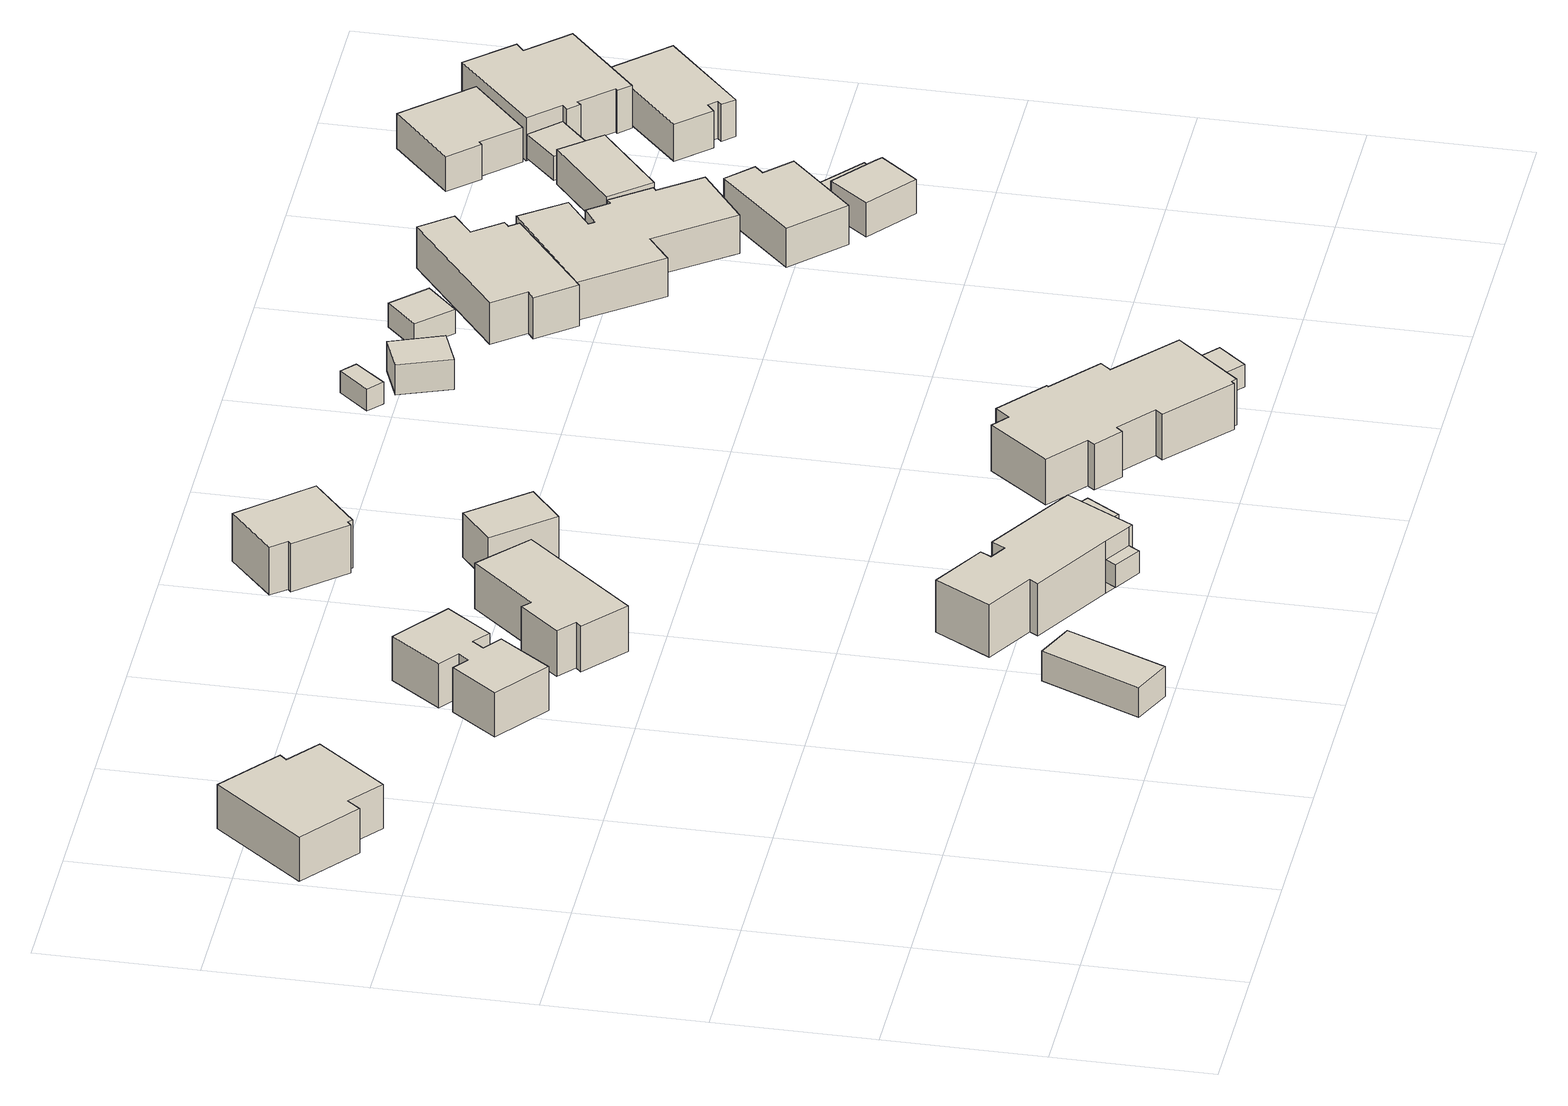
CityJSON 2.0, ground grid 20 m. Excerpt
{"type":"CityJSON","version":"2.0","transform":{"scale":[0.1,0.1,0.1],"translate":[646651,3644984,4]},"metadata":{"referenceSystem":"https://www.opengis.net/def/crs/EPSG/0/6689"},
"CityObjects":{
"building1":{"type":"Building","attributes":{"class":"3001","usage":"411","yearOfConstruction":2021,"measuredHeight":7.4,"storeysAboveGround":1,"storeysBelowGround":0,"RiverFloodingRiskAttribute.description":"1","RiverFloodingRiskAttribute.rank":"1","RiverFloodingRiskAttribute.depth":0.35,"RiverFloodingRiskAttribute.adminType":"1","RiverFloodingRiskAttribute.scale":"1","RiverFloodingRiskAttribute.duration":62.6,"HighTideRiskAttribute.description":"1","HighTideRiskAttribute.rankOrg":"4","HighTideRiskAttribute.depth":2.71,"BuildingDetailAttribute.totalFloorArea":140,"BuildingDetailAttribute.buildingFootprintArea":140,"BuildingDetailAttribute.buildingStructureType":"601","BuildingDetailAttribute.buildingStructureOrgType":"601","BuildingDetailAttribute.urbanPlanType":"21","BuildingDetailAttribute.majorUsage":"411","BuildingDetailAttribute.orgUsage2":"4111","BuildingDetailAttribute.surveyYear":2022,"BuildingIDAttribute.prefecture":"43","BuildingIDAttribute.city":"43206"},"geometry":[{"type":"Solid","lod":"1","boundaries":[[[[0,1,2,3,4,5,6,7]],[[6,8,9,7]],[[5,10,8,6]],[[4,11,10,5]],[[3,12,11,4]],[[2,13,12,3]],[[1,14,13,2]],[[0,15,14,1]],[[7,9,15,0]],[[8,10,11,12,13,14,15,9]]]]}]},
"building2":{"type":"Building","attributes":{"対照番号":"32032","class":"3001","usage":"401","yearOfConstruction":2000,"measuredHeight":4.4,"storeysAboveGround":1,"storeysBelowGround":0,"RiverFloodingRiskAttribute.description":"1","RiverFloodingRiskAttribute.rank":"2","RiverFloodingRiskAttribute.depth":0.8,"RiverFloodingRiskAttribute.adminType":"1","RiverFloodingRiskAttribute.scale":"1","RiverFloodingRiskAttribute.duration":62.8,"HighTideRiskAttribute.description":"1","HighTideRiskAttribute.rankOrg":"4","HighTideRiskAttribute.depth":2.76,"BuildingDetailAttribute.totalFloorArea":74,"BuildingDetailAttribute.buildingFootprintArea":74,"BuildingDetailAttribute.buildingStructureType":"604","BuildingDetailAttribute.buildingStructureOrgType":"604","BuildingDetailAttribute.urbanPlanType":"21","BuildingDetailAttribute.majorUsage":"401","BuildingDetailAttribute.orgUsage2":"4011","BuildingDetailAttribute.surveyYear":2022,"BuildingIDAttribute.prefecture":"43","BuildingIDAttribute.city":"43206"},"geometry":[{"type":"Solid","lod":"1","boundaries":[[[[16,17,18,19]],[[18,20,21,19]],[[17,22,20,18]],[[16,23,22,17]],[[19,21,23,16]],[[20,22,23,21]]]]}]},
"building3":{"type":"Building","attributes":{"class":"3001","usage":"461","yearOfConstruction":"0001","measuredHeight":15.1,"storeysAboveGround":9999,"storeysBelowGround":9999,"RiverFloodingRiskAttribute.description":"1","RiverFloodingRiskAttribute.rank":"3","RiverFloodingRiskAttribute.depth":3.3,"RiverFloodingRiskAttribute.adminType":"1","RiverFloodingRiskAttribute.scale":"2","RiverFloodingRiskAttribute.duration":29.6,"HighTideRiskAttribute.description":"1","HighTideRiskAttribute.rankOrg":"4","HighTideRiskAttribute.depth":1.79,"BuildingDetailAttribute.totalFloorArea":-9999,"BuildingDetailAttribute.buildingFootprintArea":-9999,"BuildingDetailAttribute.buildingStructureType":"611","BuildingDetailAttribute.buildingStructureOrgType":"611","BuildingDetailAttribute.urbanPlanType":"21","BuildingDetailAttribute.majorUsage":"461","BuildingDetailAttribute.orgUsage2":"9999","BuildingDetailAttribute.surveyYear":"0001","BuildingIDAttribute.prefecture":"43","BuildingIDAttribute.city":"43206"},"geometry":[{"type":"Solid","lod":"1","boundaries":[[[[24,25,26,27,28,29,30,31,32,33,34,35]],[[34,36,37,35]],[[33,38,36,34]],[[32,39,38,33]],[[31,40,39,32]],[[30,41,40,31]],[[29,42,41,30]],[[28,43,42,29]],[[27,44,43,28]],[[26,45,44,27]],[[25,46,45,26]],[[24,47,46,25]],[[35,37,47,24]],[[36,38,39,40,41,42,43,44,45,46,47,37]]]]}]},
"building4":{"type":"Building","attributes":{"対照番号":"32075","class":"3001","usage":"422","yearOfConstruction":1868,"measuredHeight":12.1,"storeysAboveGround":1,"storeysBelowGround":0,"RiverFloodingRiskAttribute.description":"1","RiverFloodingRiskAttribute.rank":"1","RiverFloodingRiskAttribute.depth":0.28,"RiverFloodingRiskAttribute.adminType":"1","RiverFloodingRiskAttribute.scale":"1","RiverFloodingRiskAttribute.duration":61.8,"HighTideRiskAttribute.description":"1","HighTideRiskAttribute.rankOrg":"4","HighTideRiskAttribute.depth":2.36,"BuildingDetailAttribute.totalFloorArea":142,"BuildingDetailAttribute.buildingFootprintArea":142,"BuildingDetailAttribute.buildingStructureType":"601","BuildingDetailAttribute.buildingStructureOrgType":"601","BuildingDetailAttribute.urbanPlanType":"21","BuildingDetailAttribute.majorUsage":"422","BuildingDetailAttribute.orgUsage2":"4223","BuildingDetailAttribute.surveyYear":2022,"BuildingIDAttribute.prefecture":"43","BuildingIDAttribute.city":"43206"},"geometry":[{"type":"Solid","lod":"1","boundaries":[[[[48,49,50,51,52,53,54,55]],[[54,56,57,55]],[[53,58,56,54]],[[52,59,58,53]],[[51,60,59,52]],[[50,61,60,51]],[[49,62,61,50]],[[48,63,62,49]],[[55,57,63,48]],[[56,58,59,60,61,62,63,57]]]]}]},
"building5":{"type":"Building","attributes":{"対照番号":"32033","class":"3001","usage":"413","yearOfConstruction":1986,"measuredHeight":9.6,"storeysAboveGround":2,"storeysBelowGround":0,"RiverFloodingRiskAttribute.description":"1","RiverFloodingRiskAttribute.rank":"2","RiverFloodingRiskAttribute.depth":0.91,"RiverFloodingRiskAttribute.adminType":"1","RiverFloodingRiskAttribute.scale":"1","RiverFloodingRiskAttribute.duration":25.4,"HighTideRiskAttribute.description":"1","HighTideRiskAttribute.rankOrg":"4","HighTideRiskAttribute.depth":1.57,"BuildingDetailAttribute.totalFloorArea":196,"BuildingDetailAttribute.buildingFootprintArea":147,"BuildingDetailAttribute.buildingStructureType":"601","BuildingDetailAttribute.buildingStructureOrgType":"601","BuildingDetailAttribute.urbanPlanType":"21","BuildingDetailAttribute.majorUsage":"413","BuildingDetailAttribute.orgUsage2":"4131","BuildingDetailAttribute.surveyYear":2022,"BuildingIDAttribute.prefecture":"43","BuildingIDAttribute.city":"43206"},"geometry":[{"type":"Solid","lod":"1","boundaries":[[[[64,65,66,67,68,69,70,71,72,73,74,75]],[[74,76,77,75]],[[73,78,76,74]],[[72,79,78,73]],[[71,80,79,72]],[[70,81,80,71]],[[69,82,81,70]],[[68,83,82,69]],[[67,84,83,68]],[[66,85,84,67]],[[65,86,85,66]],[[64,87,86,65]],[[75,77,87,64]],[[76,78,79,80,81,82,83,84,85,86,87,77]]]]}]},
"building6":{"type":"Building","attributes":{"class":"3003","usage":"461","yearOfConstruction":"0001","measuredHeight":-9999,"storeysAboveGround":9999,"storeysBelowGround":9999,"RiverFloodingRiskAttribute.description":"1","RiverFloodingRiskAttribute.rank":"3","RiverFloodingRiskAttribute.depth":3.44,"RiverFloodingRiskAttribute.adminType":"1","RiverFloodingRiskAttribute.scale":"2","RiverFloodingRiskAttribute.duration":25.4,"HighTideRiskAttribute.description":"1","HighTideRiskAttribute.rankOrg":"4","HighTideRiskAttribute.depth":1.72,"BuildingDetailAttribute.totalFloorArea":-9999,"BuildingDetailAttribute.buildingFootprintArea":-9999,"BuildingDetailAttribute.buildingStructureType":"611","BuildingDetailAttribute.buildingStructureOrgType":"611","BuildingDetailAttribute.urbanPlanType":"21","BuildingDetailAttribute.majorUsage":"461","BuildingDetailAttribute.orgUsage2":"9999","BuildingDetailAttribute.surveyYear":"0001","BuildingIDAttribute.prefecture":"43","BuildingIDAttribute.city":"43206"},"geometry":[{"type":"Solid","lod":"1","boundaries":[[[[88,89,90,91]],[[90,92,93,91]],[[89,94,92,90]],[[88,95,94,89]],[[91,93,95,88]],[[92,94,95,93]]]]}]},
"building7":{"type":"Building","attributes":{"対照番号":"32039","class":"3001","usage":"413","yearOfConstruction":1988,"measuredHeight":3.6,"storeysAboveGround":1,"storeysBelowGround":0,"RiverFloodingRiskAttribute.description":"1","RiverFloodingRiskAttribute.rank":"3","RiverFloodingRiskAttribute.depth":3.42,"RiverFloodingRiskAttribute.adminType":"1","RiverFloodingRiskAttribute.scale":"2","RiverFloodingRiskAttribute.duration":25.4,"HighTideRiskAttribute.description":"1","HighTideRiskAttribute.rankOrg":"4","HighTideRiskAttribute.depth":1.76,"BuildingDetailAttribute.totalFloorArea":24,"BuildingDetailAttribute.buildingFootprintArea":24,"BuildingDetailAttribute.buildingStructureType":"604","BuildingDetailAttribute.buildingStructureOrgType":"604","BuildingDetailAttribute.urbanPlanType":"21","BuildingDetailAttribute.majorUsage":"413","BuildingDetailAttribute.orgUsage2":"4131","BuildingDetailAttribute.surveyYear":2022,"BuildingIDAttribute.prefecture":"43","BuildingIDAttribute.city":"43206"},"geometry":[{"type":"Solid","lod":"1","boundaries":[[[[96,97,98,99]],[[98,100,101,99]],[[97,102,100,98]],[[96,103,102,97]],[[99,101,103,96]],[[100,102,103,101]]]]}]},
"building8":{"type":"Building","attributes":{"対照番号":"32076","class":"3001","usage":"411","yearOfConstruction":"0001","measuredHeight":6.5,"storeysAboveGround":1,"storeysBelowGround":0,"RiverFloodingRiskAttribute.description":"1","RiverFloodingRiskAttribute.rank":"3","RiverFloodingRiskAttribute.depth":3.85,"RiverFloodingRiskAttribute.adminType":"1","RiverFloodingRiskAttribute.scale":"2","RiverFloodingRiskAttribute.duration":27.5,"HighTideRiskAttribute.description":"1","HighTideRiskAttribute.rankOrg":"4","HighTideRiskAttribute.depth":2.25,"BuildingDetailAttribute.totalFloorArea":57,"BuildingDetailAttribute.buildingFootprintArea":57,"BuildingDetailAttribute.buildingStructureType":"601","BuildingDetailAttribute.buildingStructureOrgType":"601","BuildingDetailAttribute.urbanPlanType":"21","BuildingDetailAttribute.majorUsage":"411","BuildingDetailAttribute.orgUsage2":"4111","BuildingDetailAttribute.surveyYear":2022,"BuildingIDAttribute.prefecture":"43","BuildingIDAttribute.city":"43206"},"geometry":[{"type":"Solid","lod":"1","boundaries":[[[[104,105,106,107]],[[106,108,109,107]],[[105,110,108,106]],[[104,111,110,105]],[[107,109,111,104]],[[108,110,111,109]]]]}]},
"building9":{"type":"Building","attributes":{"対照番号":"32066","class":"3001","usage":"411","yearOfConstruction":1998,"measuredHeight":8.8,"storeysAboveGround":2,"storeysBelowGround":0,"RiverFloodingRiskAttribute.description":"1","RiverFloodingRiskAttribute.rank":"1","RiverFloodingRiskAttribute.depth":0.15,"RiverFloodingRiskAttribute.adminType":"1","RiverFloodingRiskAttribute.scale":"1","RiverFloodingRiskAttribute.duration":61.3,"HighTideRiskAttribute.description":"1","HighTideRiskAttribute.rankOrg":"4","HighTideRiskAttribute.depth":2.01,"BuildingDetailAttribute.totalFloorArea":134,"BuildingDetailAttribute.buildingFootprintArea":68,"BuildingDetailAttribute.buildingStructureType":"601","BuildingDetailAttribute.buildingStructureOrgType":"601","BuildingDetailAttribute.urbanPlanType":"21","BuildingDetailAttribute.majorUsage":"411","BuildingDetailAttribute.orgUsage2":"4111","BuildingDetailAttribute.surveyYear":2022,"BuildingIDAttribute.prefecture":"43","BuildingIDAttribute.city":"43206"},"geometry":[{"type":"Solid","lod":"1","boundaries":[[[[112,113,114,115,116,117,118,119]],[[118,120,121,119]],[[117,122,120,118]],[[116,123,122,117]],[[115,124,123,116]],[[114,125,124,115]],[[113,126,125,114]],[[112,127,126,113]],[[119,121,127,112]],[[120,122,123,124,125,126,127,121]]]]}]},
"building10":{"type":"Building","attributes":{"対照番号":"32029","class":"3001","usage":"411","yearOfConstruction":1951,"measuredHeight":8,"storeysAboveGround":2,"storeysBelowGround":0,"RiverFloodingRiskAttribute.description":"1","RiverFloodingRiskAttribute.rank":"2","RiverFloodingRiskAttribute.depth":0.7,"RiverFloodingRiskAttribute.adminType":"1","RiverFloodingRiskAttribute.scale":"1","RiverFloodingRiskAttribute.duration":29.8,"HighTideRiskAttribute.description":"1","HighTideRiskAttribute.rankOrg":"4","HighTideRiskAttribute.depth":1.67,"BuildingDetailAttribute.totalFloorArea":494,"BuildingDetailAttribute.buildingFootprintArea":329,"BuildingDetailAttribute.buildingStructureType":"601","BuildingDetailAttribute.buildingStructureOrgType":"601","BuildingDetailAttribute.urbanPlanType":"21","BuildingDetailAttribute.majorUsage":"411","BuildingDetailAttribute.orgUsage2":"4111","BuildingDetailAttribute.surveyYear":2022,"BuildingIDAttribute.prefecture":"43","BuildingIDAttribute.city":"43206"},"geometry":[{"type":"Solid","lod":"1","boundaries":[[[[128,129,130,131,132,133,134,135,136,137,138,139,140,141,142,143,144,145]],[[144,146,147,145]],[[143,148,146,144]],[[142,149,148,143]],[[141,150,149,142]],[[140,151,150,141]],[[139,152,151,140]],[[138,153,152,139]],[[137,154,153,138]],[[136,155,154,137]],[[135,156,155,136]],[[134,157,156,135]],[[133,158,157,134]],[[132,159,158,133]],[[131,160,159,132]],[[130,161,160,131]],[[129,162,161,130]],[[128,163,162,129]],[[145,147,163,128]],[[146,148,149,150,151,152,153,154,155,156,157,158,159,160,161,162,163,147]]]]}]},
"building11":{"type":"Building","attributes":{"対照番号":"32038","class":"3001","usage":"411","yearOfConstruction":"0001","measuredHeight":-9999,"storeysAboveGround":1,"storeysBelowGround":0,"RiverFloodingRiskAttribute.description":"1","RiverFloodingRiskAttribute.rank":"3","RiverFloodingRiskAttribute.depth":3.4,"RiverFloodingRiskAttribute.adminType":"1","RiverFloodingRiskAttribute.scale":"2","RiverFloodingRiskAttribute.duration":29.8,"HighTideRiskAttribute.description":"1","HighTideRiskAttribute.rankOrg":"4","HighTideRiskAttribute.depth":1.51,"BuildingDetailAttribute.totalFloorArea":14,"BuildingDetailAttribute.buildingFootprintArea":14,"BuildingDetailAttribute.buildingStructureType":"601","BuildingDetailAttribute.buildingStructureOrgType":"601","BuildingDetailAttribute.urbanPlanType":"21","BuildingDetailAttribute.majorUsage":"411","BuildingDetailAttribute.orgUsage2":"4111","BuildingDetailAttribute.surveyYear":2022,"BuildingIDAttribute.prefecture":"43","BuildingIDAttribute.city":"43206"},"geometry":[{"type":"Solid","lod":"1","boundaries":[[[[164,165,166,167]],[[166,168,169,167]],[[165,170,168,166]],[[164,171,170,165]],[[167,169,171,164]],[[168,170,171,169]]]]}]},
"building12":{"type":"Building","attributes":{"class":"3003","usage":"461","yearOfConstruction":"0001","measuredHeight":-9999,"storeysAboveGround":9999,"storeysBelowGround":9999,"RiverFloodingRiskAttribute.description":"1","RiverFloodingRiskAttribute.rank":"3","RiverFloodingRiskAttribute.depth":3.02,"RiverFloodingRiskAttribute.adminType":"1","RiverFloodingRiskAttribute.scale":"2","RiverFloodingRiskAttribute.duration":24.4,"HighTideRiskAttribute.description":"1","HighTideRiskAttribute.rankOrg":"4","HighTideRiskAttribute.depth":1.83,"BuildingDetailAttribute.totalFloorArea":-9999,"BuildingDetailAttribute.buildingFootprintArea":-9999,"BuildingDetailAttribute.buildingStructureType":"611","BuildingDetailAttribute.buildingStructureOrgType":"611","BuildingDetailAttribute.urbanPlanType":"21","BuildingDetailAttribute.majorUsage":"461","BuildingDetailAttribute.orgUsage2":"9999","BuildingDetailAttribute.surveyYear":"0001","BuildingIDAttribute.prefecture":"43","BuildingIDAttribute.city":"43206"},"geometry":[{"type":"Solid","lod":"1","boundaries":[[[[172,173,174,175]],[[174,176,177,175]],[[173,178,176,174]],[[172,179,178,173]],[[175,177,179,172]],[[176,178,179,177]]]]}]},
"building13":{"type":"Building","attributes":{"対照番号":"32072","class":"3001","usage":"411","yearOfConstruction":"0001","measuredHeight":4.6,"storeysAboveGround":1,"storeysBelowGround":0,"RiverFloodingRiskAttribute.description":"1","RiverFloodingRiskAttribute.rank":"3","RiverFloodingRiskAttribute.depth":3.31,"RiverFloodingRiskAttribute.adminType":"1","RiverFloodingRiskAttribute.scale":"2","RiverFloodingRiskAttribute.duration":28.1,"HighTideRiskAttribute.description":"1","HighTideRiskAttribute.rankOrg":"4","HighTideRiskAttribute.depth":1.99,"BuildingDetailAttribute.totalFloorArea":36,"BuildingDetailAttribute.buildingFootprintArea":36,"BuildingDetailAttribute.buildingStructureType":"601","BuildingDetailAttribute.buildingStructureOrgType":"601","BuildingDetailAttribute.urbanPlanType":"21","BuildingDetailAttribute.majorUsage":"411","BuildingDetailAttribute.orgUsage2":"4111","BuildingDetailAttribute.surveyYear":2022,"BuildingIDAttribute.prefecture":"43","BuildingIDAttribute.city":"43206"},"geometry":[{"type":"Solid","lod":"1","boundaries":[[[[180,181,182,183]],[[182,184,185,183]],[[181,186,184,182]],[[180,187,186,181]],[[183,185,187,180]],[[184,186,187,185]]]]}]},
"building14":{"type":"Building","attributes":{"class":"3001","usage":"461","yearOfConstruction":"0001","measuredHeight":3.7,"storeysAboveGround":9999,"storeysBelowGround":9999,"RiverFloodingRiskAttribute.description":"1","RiverFloodingRiskAttribute.rank":"3","RiverFloodingRiskAttribute.depth":3.43,"RiverFloodingRiskAttribute.adminType":"1","RiverFloodingRiskAttribute.scale":"2","RiverFloodingRiskAttribute.duration":24.4,"HighTideRiskAttribute.description":"1","HighTideRiskAttribute.rankOrg":"4","HighTideRiskAttribute.depth":1.89,"BuildingDetailAttribute.totalFloorArea":-9999,"BuildingDetailAttribute.buildingFootprintArea":-9999,"BuildingDetailAttribute.buildingStructureType":"611","BuildingDetailAttribute.buildingStructureOrgType":"611","BuildingDetailAttribute.urbanPlanType":"21","BuildingDetailAttribute.majorUsage":"461","BuildingDetailAttribute.orgUsage2":"9999","BuildingDetailAttribute.surveyYear":"0001","BuildingIDAttribute.prefecture":"43","BuildingIDAttribute.city":"43206"},"geometry":[{"type":"Solid","lod":"1","boundaries":[[[[188,189,190,191]],[[190,192,193,191]],[[189,194,192,190]],[[188,195,194,189]],[[191,193,195,188]],[[192,194,195,193]]]]}]},
"building15":{"type":"Building","attributes":{"対照番号":"32065","class":"3001","usage":"411","yearOfConstruction":1928,"measuredHeight":7.2,"storeysAboveGround":1,"storeysBelowGround":0,"RiverFloodingRiskAttribute.description":"1","RiverFloodingRiskAttribute.rank":"3","RiverFloodingRiskAttribute.depth":3.45,"RiverFloodingRiskAttribute.adminType":"1","RiverFloodingRiskAttribute.scale":"2","RiverFloodingRiskAttribute.duration":28.1,"HighTideRiskAttribute.description":"1","HighTideRiskAttribute.rankOrg":"4","HighTideRiskAttribute.depth":1.94,"BuildingDetailAttribute.totalFloorArea":185,"BuildingDetailAttribute.buildingFootprintArea":185,"BuildingDetailAttribute.buildingStructureType":"601","BuildingDetailAttribute.buildingStructureOrgType":"601","BuildingDetailAttribute.urbanPlanType":"21","BuildingDetailAttribute.majorUsage":"411","BuildingDetailAttribute.orgUsage2":"4111","BuildingDetailAttribute.surveyYear":2022,"BuildingIDAttribute.prefecture":"43","BuildingIDAttribute.city":"43206"},"geometry":[{"type":"Solid","lod":"1","boundaries":[[[[196,197,198,199,200,201,202,203,204,205]],[[204,206,207,205]],[[203,208,206,204]],[[202,209,208,203]],[[201,210,209,202]],[[200,211,210,201]],[[199,212,211,200]],[[198,213,212,199]],[[197,214,213,198]],[[196,215,214,197]],[[205,207,215,196]],[[206,208,209,210,211,212,213,214,215,207]]]]}]},
"building16":{"type":"Building","attributes":{"対照番号":"32062","class":"3001","usage":"411","yearOfConstruction":1929,"measuredHeight":6.7,"storeysAboveGround":2,"storeysBelowGround":0,"RiverFloodingRiskAttribute.description":"1","RiverFloodingRiskAttribute.rank":"3","RiverFloodingRiskAttribute.depth":3.17,"RiverFloodingRiskAttribute.adminType":"1","RiverFloodingRiskAttribute.scale":"2","RiverFloodingRiskAttribute.duration":19.7,"HighTideRiskAttribute.description":"1","HighTideRiskAttribute.rankOrg":"4","HighTideRiskAttribute.depth":1.18,"BuildingDetailAttribute.totalFloorArea":417,"BuildingDetailAttribute.buildingFootprintArea":278,"BuildingDetailAttribute.buildingStructureType":"601","BuildingDetailAttribute.buildingStructureOrgType":"601","BuildingDetailAttribute.urbanPlanType":"21","BuildingDetailAttribute.majorUsage":"411","BuildingDetailAttribute.orgUsage2":"4111","BuildingDetailAttribute.surveyYear":2022,"BuildingIDAttribute.prefecture":"43","BuildingIDAttribute.city":"43206"},"geometry":[{"type":"Solid","lod":"1","boundaries":[[[[216,217,218,219,220,221,222,223,224,225,226,227,228,229]],[[228,230,231,229]],[[227,232,230,228]],[[226,233,232,227]],[[225,234,233,226]],[[224,235,234,225]],[[223,236,235,224]],[[222,237,236,223]],[[221,238,237,222]],[[220,239,238,221]],[[219,240,239,220]],[[218,241,240,219]],[[217,242,241,218]],[[216,243,242,217]],[[229,231,243,216]],[[230,232,233,234,235,236,237,238,239,240,241,242,243,231]]]]}]},
"building17":{"type":"Building","attributes":{"対照番号":"32059","class":"3001","usage":"411","yearOfConstruction":1971,"measuredHeight":6.9,"storeysAboveGround":2,"storeysBelowGround":0,"RiverFloodingRiskAttribute.description":"1","RiverFloodingRiskAttribute.rank":"3","RiverFloodingRiskAttribute.depth":3.65,"RiverFloodingRiskAttribute.adminType":"1","RiverFloodingRiskAttribute.scale":"2","RiverFloodingRiskAttribute.duration":25.4,"HighTideRiskAttribute.description":"1","HighTideRiskAttribute.rankOrg":"4","HighTideRiskAttribute.depth":1.52,"BuildingDetailAttribute.totalFloorArea":160,"BuildingDetailAttribute.buildingFootprintArea":106,"BuildingDetailAttribute.buildingStructureType":"601","BuildingDetailAttribute.buildingStructureOrgType":"601","BuildingDetailAttribute.urbanPlanType":"21","BuildingDetailAttribute.majorUsage":"411","BuildingDetailAttribute.orgUsage2":"4111","BuildingDetailAttribute.surveyYear":2022,"BuildingIDAttribute.prefecture":"43","BuildingIDAttribute.city":"43206"},"geometry":[{"type":"Solid","lod":"1","boundaries":[[[[244,245,246,247,248,249]],[[248,250,251,249]],[[247,252,250,248]],[[246,253,252,247]],[[245,254,253,246]],[[244,255,254,245]],[[249,251,255,244]],[[250,252,253,254,255,251]]]]}]},
"building18":{"type":"Building","attributes":{"対照番号":"32060","class":"3001","usage":"411","yearOfConstruction":1975,"measuredHeight":5.5,"storeysAboveGround":1,"storeysBelowGround":0,"RiverFloodingRiskAttribute.description":"1","RiverFloodingRiskAttribute.rank":"3","RiverFloodingRiskAttribute.depth":3.5,"RiverFloodingRiskAttribute.adminType":"1","RiverFloodingRiskAttribute.scale":"2","RiverFloodingRiskAttribute.duration":25.4,"HighTideRiskAttribute.description":"1","HighTideRiskAttribute.rankOrg":"4","HighTideRiskAttribute.depth":1.52,"BuildingDetailAttribute.totalFloorArea":38,"BuildingDetailAttribute.buildingFootprintArea":38,"BuildingDetailAttribute.buildingStructureType":"601","BuildingDetailAttribute.buildingStructureOrgType":"601","BuildingDetailAttribute.urbanPlanType":"21","BuildingDetailAttribute.majorUsage":"411","BuildingDetailAttribute.orgUsage2":"4111","BuildingDetailAttribute.surveyYear":2022,"BuildingIDAttribute.prefecture":"43","BuildingIDAttribute.city":"43206"},"geometry":[{"type":"Solid","lod":"1","boundaries":[[[[256,257,258,259,260]],[[259,261,262,260]],[[258,263,261,259]],[[257,264,263,258]],[[256,265,264,257]],[[260,262,265,256]],[[261,263,264,265,262]]]]}]},
"building19":{"type":"Building","attributes":{"class":"3003","usage":"461","yearOfConstruction":"0001","measuredHeight":-9999,"storeysAboveGround":9999,"storeysBelowGround":9999,"RiverFloodingRiskAttribute.description":"1","RiverFloodingRiskAttribute.rank":"3","RiverFloodingRiskAttribute.depth":3.24,"RiverFloodingRiskAttribute.adminType":"1","RiverFloodingRiskAttribute.scale":"2","RiverFloodingRiskAttribute.duration":25.4,"HighTideRiskAttribute.description":"1","HighTideRiskAttribute.rankOrg":"4","HighTideRiskAttribute.depth":1.52,"BuildingDetailAttribute.totalFloorArea":-9999,"BuildingDetailAttribute.buildingFootprintArea":-9999,"BuildingDetailAttribute.buildingStructureType":"611","BuildingDetailAttribute.buildingStructureOrgType":"611","BuildingDetailAttribute.urbanPlanType":"21","BuildingDetailAttribute.majorUsage":"461","BuildingDetailAttribute.orgUsage2":"9999","BuildingDetailAttribute.surveyYear":"0001","BuildingIDAttribute.prefecture":"43","BuildingIDAttribute.city":"43206"},"geometry":[{"type":"Solid","lod":"1","boundaries":[[[[266,267,268,269]],[[268,270,271,269]],[[267,272,270,268]],[[266,273,272,267]],[[269,271,273,266]],[[270,272,273,271]]]]}]},
"building20":{"type":"Building","attributes":{"class":"3001","usage":"411","yearOfConstruction":1978,"measuredHeight":5.2,"storeysAboveGround":1,"storeysBelowGround":0,"RiverFloodingRiskAttribute.description":"1","RiverFloodingRiskAttribute.rank":"2","RiverFloodingRiskAttribute.depth":2.74,"RiverFloodingRiskAttribute.adminType":"1","RiverFloodingRiskAttribute.scale":"2","RiverFloodingRiskAttribute.duration":19.7,"HighTideRiskAttribute.description":"1","HighTideRiskAttribute.rankOrg":"3","HighTideRiskAttribute.depth":0.94,"BuildingDetailAttribute.totalFloorArea":57,"BuildingDetailAttribute.buildingFootprintArea":57,"BuildingDetailAttribute.buildingStructureType":"604","BuildingDetailAttribute.buildingStructureOrgType":"604","BuildingDetailAttribute.urbanPlanType":"21","BuildingDetailAttribute.majorUsage":"411","BuildingDetailAttribute.orgUsage2":"4111","BuildingDetailAttribute.surveyYear":2022,"BuildingIDAttribute.prefecture":"43","BuildingIDAttribute.city":"43206"},"geometry":[{"type":"Solid","lod":"1","boundaries":[[[[274,275,276,277]],[[276,278,279,277]],[[275,280,278,276]],[[274,281,280,275]],[[277,279,281,274]],[[278,280,281,279]]]]}]},
"building21":{"type":"Building","attributes":{"対照番号":"32070","class":"3001","usage":"411","yearOfConstruction":1928,"measuredHeight":3.7,"storeysAboveGround":1,"storeysBelowGround":0,"RiverFloodingRiskAttribute.description":"1","RiverFloodingRiskAttribute.rank":"2","RiverFloodingRiskAttribute.depth":2.68,"RiverFloodingRiskAttribute.adminType":"1","RiverFloodingRiskAttribute.scale":"2","RiverFloodingRiskAttribute.duration":19.7,"HighTideRiskAttribute.description":"1","HighTideRiskAttribute.rankOrg":"3","HighTideRiskAttribute.depth":0.78,"BuildingDetailAttribute.totalFloorArea":29,"BuildingDetailAttribute.buildingFootprintArea":29,"BuildingDetailAttribute.buildingStructureType":"601","BuildingDetailAttribute.buildingStructureOrgType":"601","BuildingDetailAttribute.urbanPlanType":"21","BuildingDetailAttribute.majorUsage":"411","BuildingDetailAttribute.orgUsage2":"4111","BuildingDetailAttribute.surveyYear":2022,"BuildingIDAttribute.prefecture":"43","BuildingIDAttribute.city":"43206"},"geometry":[{"type":"Solid","lod":"1","boundaries":[[[[282,283,284,285]],[[284,286,287,285]],[[283,288,286,284]],[[282,289,288,283]],[[285,287,289,282]],[[286,288,289,287]]]]}]},
"building22":{"type":"Building","attributes":{"対照番号":"32068","class":"3001","usage":"411","yearOfConstruction":1928,"measuredHeight":5.7,"storeysAboveGround":1,"storeysBelowGround":0,"RiverFloodingRiskAttribute.description":"1","RiverFloodingRiskAttribute.rank":"2","RiverFloodingRiskAttribute.depth":2.66,"RiverFloodingRiskAttribute.adminType":"1","RiverFloodingRiskAttribute.scale":"2","RiverFloodingRiskAttribute.duration":21.2,"HighTideRiskAttribute.description":"1","HighTideRiskAttribute.rankOrg":"4","HighTideRiskAttribute.depth":1.35,"BuildingDetailAttribute.totalFloorArea":79,"BuildingDetailAttribute.buildingFootprintArea":79,"BuildingDetailAttribute.buildingStructureType":"601","BuildingDetailAttribute.buildingStructureOrgType":"601","BuildingDetailAttribute.urbanPlanType":"21","BuildingDetailAttribute.majorUsage":"411","BuildingDetailAttribute.orgUsage2":"4111","BuildingDetailAttribute.surveyYear":2022,"BuildingIDAttribute.prefecture":"43","BuildingIDAttribute.city":"43206"},"geometry":[{"type":"Solid","lod":"1","boundaries":[[[[290,291,292,293,294,295]],[[294,296,297,295]],[[293,298,296,294]],[[292,299,298,293]],[[291,300,299,292]],[[290,301,300,291]],[[295,297,301,290]],[[296,298,299,300,301,297]]]]}]},
"building23":{"type":"Building","attributes":{"対照番号":"32073","class":"3001","usage":"411","yearOfConstruction":1971,"measuredHeight":6.8,"storeysAboveGround":2,"storeysBelowGround":0,"RiverFloodingRiskAttribute.description":"1","RiverFloodingRiskAttribute.rank":"2","RiverFloodingRiskAttribute.depth":2.78,"RiverFloodingRiskAttribute.adminType":"1","RiverFloodingRiskAttribute.scale":"2","RiverFloodingRiskAttribute.duration":26.3,"HighTideRiskAttribute.description":"1","HighTideRiskAttribute.rankOrg":"4","HighTideRiskAttribute.depth":1.43,"BuildingDetailAttribute.totalFloorArea":180,"BuildingDetailAttribute.buildingFootprintArea":120,"BuildingDetailAttribute.buildingStructureType":"601","BuildingDetailAttribute.buildingStructureOrgType":"601","BuildingDetailAttribute.urbanPlanType":"21","BuildingDetailAttribute.majorUsage":"411","BuildingDetailAttribute.orgUsage2":"4111","BuildingDetailAttribute.surveyYear":2022,"BuildingIDAttribute.prefecture":"43","BuildingIDAttribute.city":"43206"},"geometry":[{"type":"Solid","lod":"1","boundaries":[[[[302,303,304,305,306,307,308,309]],[[308,310,311,309]],[[307,312,310,308]],[[306,313,312,307]],[[305,314,313,306]],[[304,315,314,305]],[[303,316,315,304]],[[302,317,316,303]],[[309,311,317,302]],[[310,312,313,314,315,316,317,311]]]]}]},
"building24":{"type":"Building","attributes":{"対照番号":"32071","class":"3001","usage":"411","yearOfConstruction":1928,"measuredHeight":7.5,"storeysAboveGround":1,"storeysBelowGround":0,"RiverFloodingRiskAttribute.description":"1","RiverFloodingRiskAttribute.rank":"2","RiverFloodingRiskAttribute.depth":2.85,"RiverFloodingRiskAttribute.adminType":"1","RiverFloodingRiskAttribute.scale":"2","RiverFloodingRiskAttribute.duration":63.2,"HighTideRiskAttribute.description":"1","HighTideRiskAttribute.rankOrg":"4","HighTideRiskAttribute.depth":1.01,"BuildingDetailAttribute.totalFloorArea":163,"BuildingDetailAttribute.buildingFootprintArea":163,"BuildingDetailAttribute.buildingStructureType":"601","BuildingDetailAttribute.buildingStructureOrgType":"601","BuildingDetailAttribute.urbanPlanType":"21","BuildingDetailAttribute.majorUsage":"411","BuildingDetailAttribute.orgUsage2":"4111","BuildingDetailAttribute.surveyYear":2022,"BuildingIDAttribute.prefecture":"43","BuildingIDAttribute.city":"43206"},"geometry":[{"type":"Solid","lod":"1","boundaries":[[[[318,319,320,321,322,323,324,325,326,327,328,329]],[[328,330,331,329]],[[327,332,330,328]],[[326,333,332,327]],[[325,334,333,326]],[[324,335,334,325]],[[323,336,335,324]],[[322,337,336,323]],[[321,338,337,322]],[[320,339,338,321]],[[319,340,339,320]],[[318,341,340,319]],[[329,331,341,318]],[[330,332,333,334,335,336,337,338,339,340,341,331]]]]}]}
},
"vertices":[
[161,967,9],[201,935,9],[130,847,9],[88,881,9],[74,864,9],[1,922,9],[94,1036,9],[169,976,9],[94,1036,70],[169,976,70],[1,922,70],[74,864,70],[88,881,70],[130,847,70],[201,935,70],[161,967,70],
[582,9,4],[532,31,4],[588,156,4],[637,135,4],[588,156,45],[637,135,45],[532,31,45],[582,9,45],
[454,782,19],[433,798,19],[422,784,19],[445,767,19],[397,702,19],[330,753,19],[374,811,19],[394,796,19],[404,809,19],[379,828,19],[427,892,19],[497,839,19],[427,892,80],[497,839,80],[379,828,80],[404,809,80],[394,796,80],[374,811,80],[330,753,80],[397,702,80],[445,767,80],[422,784,80],[433,798,80],[454,782,80],
[547,636,13],[494,682,13],[501,689,13],[479,708,13],[523,758,13],[534,748,13],[604,828,13],[666,773,13],[604,828,76],[666,773,76],[534,748,76],[523,758,76],[479,708,76],[501,689,76],[494,682,76],[547,636,76],
[728,242,4],[749,230,4],[759,247,4],[874,179,4],[825,94,4],[819,97,4],[784,118,4],[681,178,4],[688,189,4],[626,225,4],[667,296,4],[736,256,4],[667,296,76],[736,256,76],[626,225,76],[688,189,76],[681,178,76],[784,118,76],[819,97,76],[825,94,76],[874,179,76],[759,247,76],[749,230,76],[728,242,76],
[810,83,20],[775,104,20],[784,118,20],[819,97,20],[784,118,51],[819,97,51],[775,104,51],[810,83,51],
[880,120,20],[854,138,20],[882,180,20],[908,162,20],[882,180,52],[908,162,52],[854,138,52],[880,120,52],
[727,752,10],[667,824,10],[714,863,10],[774,791,10],[714,863,71],[774,791,71],[667,824,71],[727,752,71],
[662,983,14],[657,988,14],[651,983,14],[598,1044,14],[603,1048,14],[587,1067,14],[650,1123,14],[726,1038,14],[650,1123,80],[726,1038,80],[587,1067,80],[603,1048,80],[598,1044,80],[651,983,80],[657,988,80],[662,983,80],
[1107,246,6],[1167,195,6],[1156,182,6],[1233,115,6],[1163,34,6],[1157,39,6],[1153,35,6],[1073,105,6],[1081,114,6],[1036,152,6],[1029,144,6],[996,171,6],[1003,180,6],[954,220,6],[1014,296,6],[1035,279,6],[1050,297,6],[1109,248,6],[1050,297,69],[1109,248,69],[1035,279,69],[1014,296,69],[954,220,69],[1003,180,69],[996,171,69],[1029,144,69],[1036,152,69],[1081,114,69],[1073,105,69],[1153,35,69],[1157,39,69],[1163,34,69],[1233,115,69],[1156,182,69],[1167,195,69],[1107,246,69],
[1223,36,20],[1200,56,20],[1230,91,20],[1253,71,20],[1230,91,51],[1253,71,51],[1200,56,51],[1223,36,51],
[1000,1010,22],[981,1026,22],[1014,1064,22],[1032,1048,22],[1014,1064,52],[1032,1048,52],[981,1026,52],[1000,1010,52],
[1050,936,19],[1026,1001,19],[1074,1020,19],[1099,955,19],[1074,1020,60],[1099,955,60],[1026,1001,60],[1050,936,60],
[1169,957,18],[1130,998,18],[1168,1036,18],[1208,995,18],[1168,1036,51],[1208,995,51],[1130,998,51],[1169,957,51],
[1300,964,17],[1327,929,17],[1320,923,17],[1329,911,17],[1212,819,17],[1175,866,17],[1186,874,17],[1155,914,17],[1299,1027,17],[1330,988,17],[1299,1027,74],[1330,988,74],[1155,914,74],[1186,874,74],[1175,866,74],[1212,819,74],[1329,911,74],[1320,923,74],[1327,929,74],[1300,964,74],
[1348,834,17],[1353,827,17],[1376,843,17],[1396,817,17],[1402,822,17],[1438,774,17],[1433,770,17],[1471,719,17],[1399,665,17],[1330,758,17],[1293,730,17],[1223,824,17],[1349,919,17],[1389,865,17],[1349,919,70],[1389,865,70],[1223,824,70],[1293,730,70],[1330,758,70],[1399,665,70],[1471,719,70],[1433,770,70],[1438,774,70],[1402,822,70],[1396,817,70],[1376,843,70],[1353,827,70],[1348,834,70],
[1491,655,17],[1522,624,17],[1441,544,17],[1379,606,17],[1471,697,17],[1502,666,17],[1471,697,71],[1502,666,71],[1379,606,71],[1441,544,71],[1522,624,71],[1491,655,71],
[1559,527,17],[1520,479,17],[1460,527,17],[1499,576,17],[1552,533,17],[1499,576,64],[1552,533,64],[1460,527,64],[1520,479,64],[1559,527,64],
[1552,533,21],[1499,576,21],[1513,592,21],[1564,549,21],[1513,592,51],[1564,549,51],[1499,576,51],[1552,533,51],
[1443,774,26],[1402,823,26],[1491,898,26],[1532,849,26],[1491,898,74],[1532,849,74],[1402,823,74],[1443,774,74],
[1529,867,28],[1495,902,28],[1536,942,28],[1571,906,28],[1536,942,61],[1571,906,61],[1495,902,61],[1529,867,61],
[1533,946,24],[1493,990,24],[1488,986,24],[1455,1022,24],[1535,1095,24],[1609,1015,24],[1535,1095,72],[1609,1015,72],[1455,1022,72],[1488,986,72],[1493,990,72],[1533,946,72],
[1632,713,24],[1619,728,24],[1624,733,24],[1615,743,24],[1604,734,24],[1567,774,24],[1671,871,24],[1732,806,24],[1671,871,75],[1732,806,75],[1567,774,75],[1604,734,75],[1615,743,75],[1624,733,75],[1619,728,75],[1632,713,75],
[1679,973,23],[1725,923,23],[1629,835,23],[1615,850,23],[1618,852,23],[1583,891,23],[1578,886,23],[1565,900,23],[1572,906,23],[1538,943,23],[1641,1038,23],[1691,983,23],[1641,1038,82],[1691,983,82],[1538,943,82],[1572,906,82],[1565,900,82],[1578,886,82],[1583,891,82],[1618,852,82],[1615,850,82],[1629,835,82],[1725,923,82],[1679,973,82]
]}
